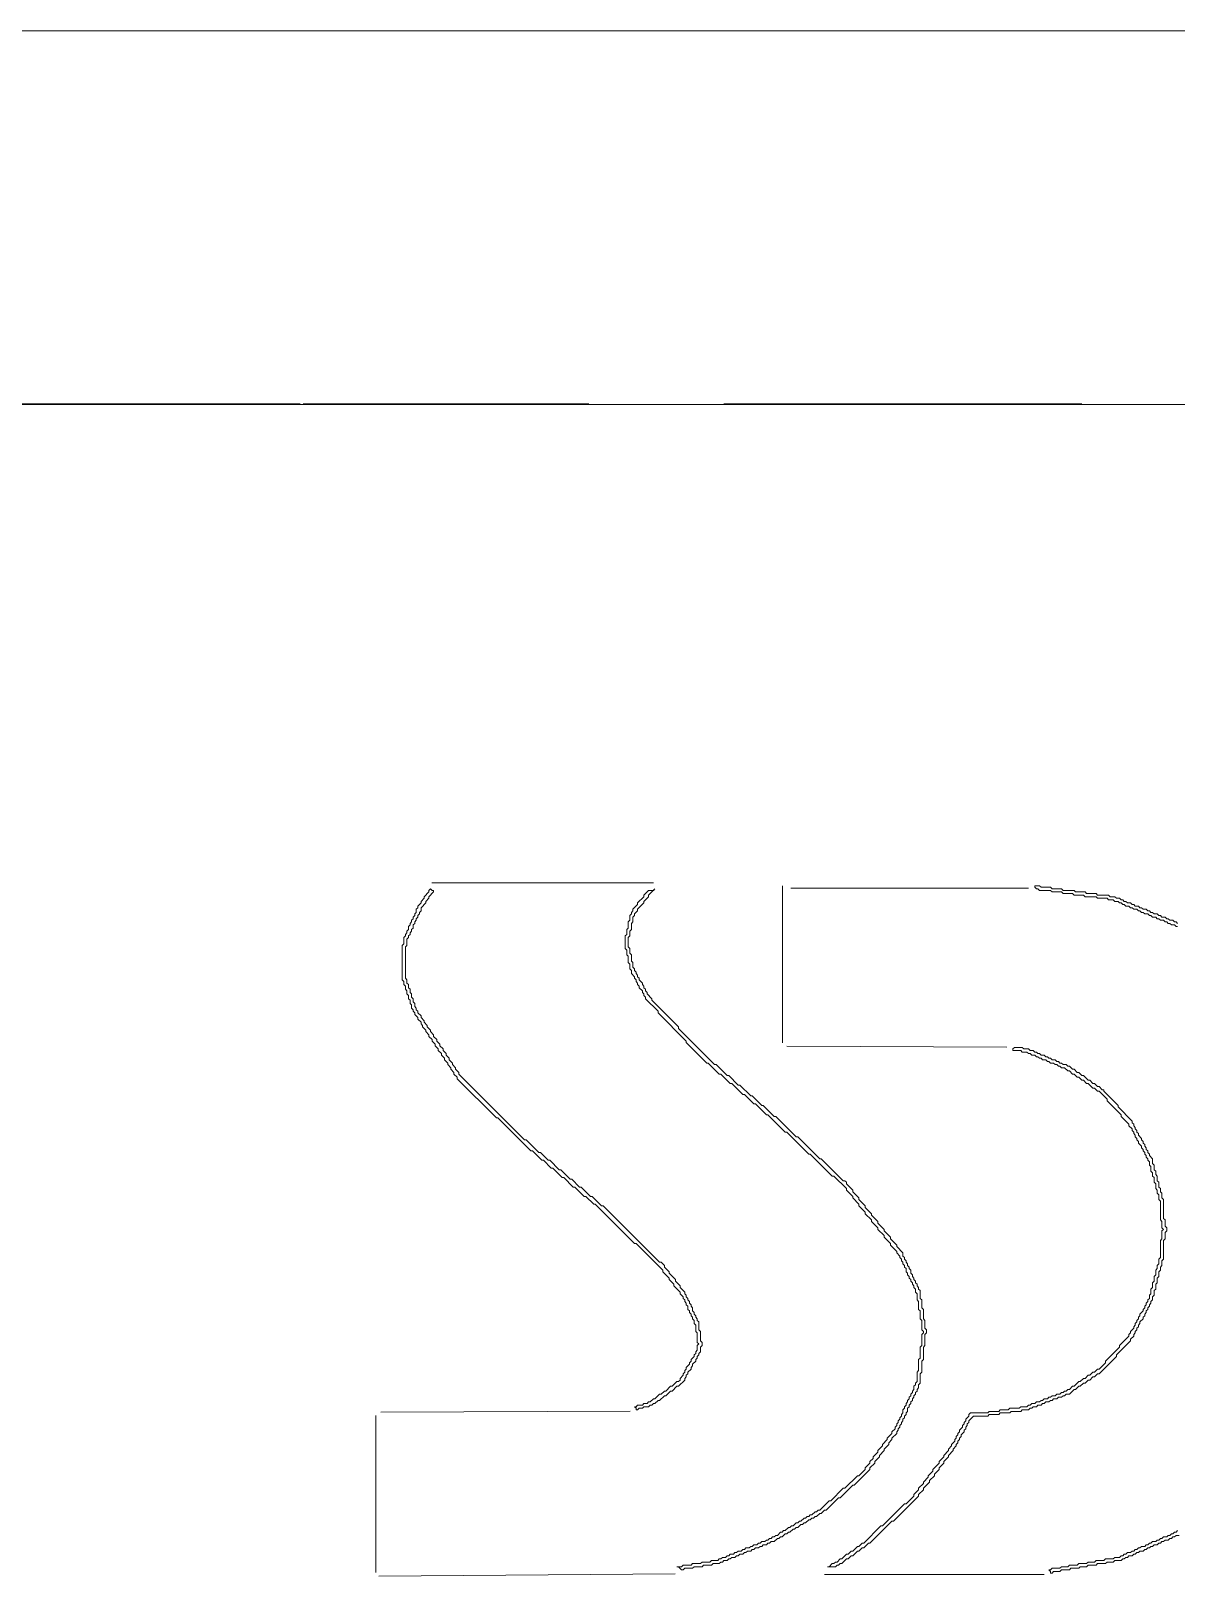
# Model space of a CAD drawing. Extents: x 233 to 5195, y 274 to 7291.
# Drawn here: x 951 to 1681, y 6306 to 7291 of the extents above; entities that cross this region are included whole.
import ezdxf

# ---------------------------------------------------------------- set-up
doc = ezdxf.new("R2010")
doc.units = 0
for name, color, linetype, lineweight in [('TRACE_CURVE', 6, 'Continuous', 0), ('TRACE_STRAIGHT', 5, 'Continuous', 0), ('TRACE_TEXT_SYMBOL', 6, 'Continuous', 0)]:
    doc.layers.add(name, color=color, linetype=linetype, lineweight=lineweight)

msp = doc.modelspace()

# ---------------------------------------------------------------- linework, layer by layer
at = {"layer": 'TRACE_CURVE', "color": 6}
for points in [[(1591, 6746), (1591, 6745), (1592, 6744), (1593, 6744), (1594, 6743), (1601, 6743), (1602, 6742), (1608, 6742), (1609, 6741), (1615, 6741), (1616, 6740), (1622, 6740), (1623, 6739), (1630, 6739), (1631, 6738), (1637, 6738), (1638, 6737), (1641, 6737), (1642, 6736), (1644, 6736), (1645, 6735), (1646, 6735), (1647, 6734), (1648, 6734), (1649, 6733), (1651, 6733), (1652, 6732), (1653, 6732), (1654, 6731), (1656, 6731), (1657, 6730), (1658, 6730), (1659, 6729), (1660, 6729), (1661, 6728), (1663, 6728), (1664, 6727), (1665, 6727), (1666, 6726), (1668, 6726), (1669, 6725), (1670, 6725), (1671, 6724), (1673, 6724), (1674, 6723), (1675, 6723), (1676, 6722), (1677, 6722), (1678, 6721), (1680, 6721), (1681, 6720), (1682, 6720)], [(1643, 6738), (1642, 6739), (1639, 6739), (1638, 6740), (1631, 6740), (1630, 6741), (1624, 6741), (1623, 6742), (1617, 6742), (1616, 6743), (1609, 6743), (1608, 6744), (1602, 6744), (1601, 6745), (1595, 6745), (1594, 6746), (1591, 6746)], [(1349, 6744), (1348, 6743), (1345, 6743), (1342, 6740), (1342, 6739), (1338, 6735), (1338, 6734), (1335, 6731), (1335, 6730), (1334, 6729), (1334, 6728), (1333, 6727), (1333, 6724), (1332, 6723), (1332, 6719), (1331, 6718), (1331, 6715), (1330, 6714), (1330, 6706), (1331, 6705), (1331, 6702), (1332, 6701), (1332, 6697), (1333, 6696), (1333, 6693), (1334, 6692), (1334, 6690), (1336, 6688), (1336, 6687), (1337, 6686), (1337, 6685), (1338, 6684), (1338, 6683), (1339, 6682), (1339, 6681), (1341, 6679), (1341, 6678), (1342, 6677), (1342, 6676), (1343, 6675), (1343, 6674), (1351, 6666), (1351, 6665), (1369, 6647), (1369, 6646), (1382, 6633), (1383, 6633), (1390, 6626), (1391, 6626), (1397, 6620), (1398, 6620), (1405, 6613), (1406, 6613), (1412, 6607), (1413, 6607), (1420, 6600), (1421, 6600), (1432, 6589), (1433, 6589), (1447, 6575), (1448, 6575), (1462, 6561), (1463, 6561), (1471, 6553)], [(1335, 6697), (1334, 6698), (1334, 6702), (1333, 6703), (1333, 6706), (1332, 6707), (1332, 6713), (1333, 6714), (1333, 6717), (1334, 6718), (1334, 6722), (1335, 6723), (1335, 6726), (1336, 6727), (1336, 6728), (1338, 6730), (1338, 6731), (1342, 6735), (1342, 6736), (1345, 6739), (1345, 6740), (1349, 6744)], [(1682, 6722), (1681, 6723), (1680, 6723), (1679, 6724), (1677, 6724), (1676, 6725), (1675, 6725), (1674, 6726), (1672, 6726), (1671, 6727), (1670, 6727), (1669, 6728), (1667, 6728), (1666, 6729), (1665, 6729), (1664, 6730), (1663, 6730), (1662, 6731), (1660, 6731), (1659, 6732), (1658, 6732), (1657, 6733), (1655, 6733), (1654, 6734), (1653, 6734), (1652, 6735), (1650, 6735), (1649, 6736), (1648, 6736), (1647, 6737), (1646, 6737), (1645, 6738), (1643, 6738)], [(1509, 6506), (1509, 6507), (1508, 6508), (1508, 6509), (1507, 6510), (1507, 6512), (1503, 6516), (1503, 6517), (1499, 6521), (1499, 6522), (1495, 6526), (1495, 6527), (1491, 6531), (1491, 6532), (1487, 6536), (1487, 6537), (1483, 6541), (1483, 6542), (1479, 6546), (1479, 6547), (1475, 6551), (1475, 6552), (1471, 6556), (1471, 6557), (1470, 6558), (1469, 6558), (1455, 6572), (1454, 6572), (1440, 6586), (1439, 6586), (1426, 6599), (1425, 6599), (1418, 6606), (1417, 6606), (1411, 6612), (1410, 6612), (1403, 6619), (1402, 6619), (1396, 6625), (1395, 6625), (1388, 6632), (1387, 6632), (1364, 6655), (1364, 6656), (1347, 6673), (1347, 6674), (1344, 6677), (1344, 6678), (1343, 6679), (1343, 6680), (1342, 6681), (1342, 6682), (1341, 6683), (1341, 6684), (1339, 6686), (1339, 6687), (1338, 6688), (1338, 6689), (1337, 6690), (1337, 6691), (1336, 6692), (1336, 6693), (1335, 6694), (1335, 6697)], [(1471, 6553), (1471, 6552), (1475, 6548), (1475, 6547), (1479, 6543), (1479, 6542), (1483, 6538), (1483, 6537), (1487, 6533), (1487, 6532), (1491, 6528), (1491, 6527), (1495, 6523), (1495, 6522), (1499, 6518), (1499, 6517), (1503, 6513), (1503, 6512), (1505, 6510), (1505, 6509), (1506, 6508), (1506, 6507), (1507, 6506), (1507, 6505), (1508, 6504), (1508, 6503), (1509, 6502), (1509, 6500), (1510, 6499), (1510, 6498), (1511, 6497), (1511, 6496), (1512, 6495), (1512, 6494), (1513, 6493), (1513, 6492), (1514, 6491), (1514, 6490), (1515, 6489), (1515, 6487), (1516, 6486), (1516, 6482), (1517, 6481), (1517, 6476), (1518, 6475), (1518, 6470), (1519, 6469), (1519, 6463), (1520, 6462), (1520, 6461), (1519, 6460), (1519, 6453), (1518, 6452), (1518, 6445), (1517, 6444), (1517, 6437), (1516, 6436), (1516, 6430), (1515, 6429), (1515, 6428), (1514, 6427), (1514, 6425), (1513, 6424), (1513, 6423)], [(1503, 6398), (1504, 6399), (1504, 6400), (1505, 6401), (1505, 6402), (1506, 6403), (1506, 6404), (1507, 6405), (1507, 6406), (1508, 6407), (1508, 6408), (1509, 6409), (1509, 6410), (1510, 6411), (1510, 6413), (1511, 6414), (1511, 6415), (1512, 6416), (1512, 6417), (1513, 6418), (1513, 6419), (1514, 6420), (1514, 6421), (1515, 6422), (1515, 6423), (1516, 6424), (1516, 6425), (1517, 6426), (1517, 6428), (1518, 6429), (1518, 6435), (1519, 6436), (1519, 6443), (1520, 6444), (1520, 6452), (1521, 6453), (1521, 6460), (1522, 6461), (1522, 6463), (1521, 6464), (1521, 6469), (1520, 6470), (1520, 6476), (1519, 6477), (1519, 6482), (1518, 6483), (1518, 6488), (1517, 6489), (1517, 6490), (1516, 6491), (1516, 6492), (1515, 6493), (1515, 6494), (1514, 6495), (1514, 6496), (1513, 6497), (1513, 6498), (1512, 6499), (1512, 6501), (1511, 6502), (1511, 6503), (1510, 6504), (1510, 6505), (1509, 6506)], [(1513, 6423), (1512, 6422), (1512, 6421), (1511, 6420), (1511, 6419), (1510, 6418), (1510, 6417), (1509, 6416), (1509, 6415), (1508, 6414), (1508, 6413), (1507, 6412), (1507, 6410), (1506, 6409), (1506, 6408), (1505, 6407), (1505, 6406), (1504, 6405), (1504, 6404), (1503, 6403), (1503, 6402), (1502, 6401), (1502, 6400), (1500, 6398), (1500, 6397), (1497, 6394), (1497, 6393), (1494, 6390), (1494, 6389), (1491, 6386), (1491, 6385), (1488, 6382), (1488, 6381), (1486, 6379), (1486, 6378), (1483, 6375), (1483, 6374), (1479, 6370), (1478, 6370), (1470, 6362), (1469, 6362), (1461, 6354), (1460, 6354), (1454, 6348), (1453, 6348), (1452, 6347), (1451, 6347), (1449, 6345), (1448, 6345), (1447, 6344), (1446, 6344), (1445, 6343), (1444, 6343), (1442, 6341), (1441, 6341), (1440, 6340), (1439, 6340), (1437, 6338), (1436, 6338), (1435, 6337), (1434, 6337), (1432, 6335), (1431, 6335), (1430, 6334)], [(1401, 6319), (1402, 6319), (1403, 6320), (1405, 6320), (1406, 6321), (1407, 6321), (1408, 6322), (1410, 6322), (1411, 6323), (1412, 6323), (1413, 6324), (1415, 6324), (1416, 6325), (1417, 6325), (1418, 6326), (1420, 6326), (1421, 6327), (1422, 6327), (1423, 6328), (1425, 6328), (1427, 6330), (1428, 6330), (1429, 6331), (1430, 6331), (1432, 6333), (1433, 6333), (1434, 6334), (1435, 6334), (1437, 6336), (1438, 6336), (1439, 6337), (1440, 6337), (1442, 6339), (1443, 6339), (1444, 6340), (1445, 6340), (1447, 6342), (1448, 6342), (1449, 6343), (1450, 6343), (1451, 6344), (1452, 6344), (1454, 6346), (1455, 6346), (1457, 6348), (1458, 6348), (1466, 6356), (1467, 6356), (1475, 6364), (1476, 6364), (1486, 6374), (1486, 6375), (1489, 6378), (1489, 6379), (1492, 6382), (1492, 6383), (1495, 6386), (1495, 6387), (1498, 6390), (1498, 6391), (1500, 6393), (1500, 6394), (1503, 6397), (1503, 6398)], [(1430, 6334), (1429, 6334), (1427, 6332), (1426, 6332), (1425, 6331), (1424, 6331), (1423, 6330), (1422, 6330), (1421, 6329), (1420, 6329), (1419, 6328), (1417, 6328), (1416, 6327), (1415, 6327), (1414, 6326), (1412, 6326), (1411, 6325), (1410, 6325), (1409, 6324), (1407, 6324), (1406, 6323), (1405, 6323), (1404, 6322), (1402, 6322), (1401, 6321), (1400, 6321), (1399, 6320), (1397, 6320), (1396, 6319), (1395, 6319), (1394, 6318), (1392, 6318), (1391, 6317), (1390, 6317), (1389, 6316), (1385, 6316), (1384, 6315), (1379, 6315), (1378, 6314), (1373, 6314), (1372, 6313), (1367, 6313), (1366, 6312), (1363, 6312), (1364, 6312), (1366, 6310), (1367, 6310), (1368, 6311), (1373, 6311), (1374, 6312), (1379, 6312), (1380, 6313), (1385, 6313), (1386, 6314), (1390, 6314), (1391, 6315), (1392, 6315), (1393, 6316), (1395, 6316), (1396, 6317), (1397, 6317), (1398, 6318), (1400, 6318), (1401, 6319)], [(1619, 6314), (1618, 6313), (1613, 6313), (1612, 6312), (1608, 6312), (1607, 6311), (1602, 6311), (1601, 6310), (1600, 6310), (1601, 6309), (1601, 6308), (1602, 6308), (1603, 6309), (1607, 6309), (1608, 6310), (1613, 6310), (1614, 6311), (1619, 6311), (1620, 6312), (1624, 6312), (1625, 6313), (1630, 6313), (1631, 6314), (1636, 6314), (1637, 6315), (1641, 6315), (1642, 6316), (1646, 6316), (1647, 6317), (1648, 6317), (1649, 6318), (1650, 6318), (1651, 6319), (1653, 6319), (1654, 6320), (1655, 6320), (1656, 6321), (1657, 6321), (1658, 6322), (1660, 6322), (1661, 6323), (1662, 6323), (1663, 6324), (1664, 6324), (1665, 6325), (1666, 6325), (1667, 6326), (1669, 6326), (1670, 6327), (1671, 6327), (1672, 6328), (1673, 6328), (1674, 6329), (1676, 6329), (1677, 6330), (1678, 6330), (1679, 6331), (1680, 6331), (1681, 6332), (1683, 6332)], [(1682, 6335), (1681, 6334), (1680, 6334), (1679, 6333), (1678, 6333), (1677, 6332), (1676, 6332), (1675, 6331), (1673, 6331), (1672, 6330), (1671, 6330), (1670, 6329), (1669, 6329), (1668, 6328), (1666, 6328), (1665, 6327), (1664, 6327), (1663, 6326), (1662, 6326), (1661, 6325), (1659, 6325), (1658, 6324), (1657, 6324), (1656, 6323), (1655, 6323), (1654, 6322), (1653, 6322), (1652, 6321), (1650, 6321), (1649, 6320), (1648, 6320), (1647, 6319), (1646, 6319), (1645, 6318), (1642, 6318), (1641, 6317), (1636, 6317), (1635, 6316), (1630, 6316), (1629, 6315), (1625, 6315), (1624, 6314), (1619, 6314)]]:
    msp.add_lwpolyline(points, dxfattribs=at)
at = {"layer": 'TRACE_STRAIGHT', "color": 5}
for p, q in [((234.38, 7290.74), (5194.38, 7290.74)), ((825.62, 7052.62), (4956.88, 7052.62)), ((899, 7053), (1123, 7053)), ((1125, 7053), (1307, 7053)), ((1393, 7053), (1621, 7053)), ((1206.87, 6747.8), (1348.13, 6747.78)), ((1430.19, 6745.88), (1430.19, 6645.88)), ((1435.62, 6744.49), (1586.88, 6744.5)), ((1433.12, 6643.68), (1573.13, 6643.15)), ((1174.37, 6410.54), (1333.14, 6411.14)), ((1171.21, 6408.38), (1171.21, 6308.38)), ((1173.11, 6306.05), (1361.87, 6307.52)), ((1457, 6307), (1597, 6307))]:
    msp.add_line(p, q, dxfattribs=at)
at = {"layer": 'TRACE_TEXT_SYMBOL', "color": 6}
for points in [[(1206, 6744), (1205, 6743), (1205, 6742), (1202, 6739), (1202, 6738), (1200, 6736), (1200, 6735), (1198, 6733), (1198, 6732), (1197, 6731), (1197, 6729), (1196, 6728), (1196, 6727), (1195, 6726), (1195, 6725), (1194, 6724), (1194, 6723), (1193, 6722), (1193, 6721), (1192, 6720), (1192, 6718), (1191, 6717), (1191, 6716), (1190, 6715), (1190, 6714), (1189, 6713), (1189, 6709), (1188, 6708), (1188, 6686), (1189, 6685), (1189, 6683), (1190, 6682), (1190, 6680), (1191, 6679), (1191, 6677), (1192, 6676), (1192, 6674), (1193, 6673), (1193, 6671), (1194, 6670), (1194, 6668), (1195, 6667), (1195, 6666), (1196, 6665), (1196, 6664), (1198, 6662), (1198, 6661), (1200, 6659), (1200, 6658), (1201, 6657), (1201, 6656), (1203, 6654), (1203, 6653), (1205, 6651), (1205, 6650), (1207, 6648), (1207, 6647), (1209, 6645), (1209, 6644), (1211, 6642), (1211, 6641), (1213, 6639), (1213, 6638), (1215, 6636)], [(1216, 6639), (1214, 6641), (1214, 6642), (1212, 6644), (1212, 6645), (1210, 6647), (1210, 6648), (1208, 6650), (1208, 6651), (1206, 6653), (1206, 6654), (1204, 6656), (1204, 6657), (1202, 6659), (1202, 6660), (1200, 6662), (1200, 6663), (1198, 6665), (1198, 6666), (1197, 6667), (1197, 6668), (1196, 6669), (1196, 6671), (1195, 6672), (1195, 6674), (1194, 6675), (1194, 6677), (1193, 6678), (1193, 6680), (1192, 6681), (1192, 6683), (1191, 6684), (1191, 6686), (1190, 6687), (1190, 6707), (1191, 6708), (1191, 6712), (1192, 6713), (1192, 6714), (1193, 6715), (1193, 6716), (1194, 6717), (1194, 6718), (1195, 6719), (1195, 6721), (1196, 6722), (1196, 6723), (1197, 6724), (1197, 6725), (1198, 6726), (1198, 6727), (1199, 6728), (1199, 6729), (1200, 6730), (1200, 6732), (1203, 6735), (1203, 6736), (1205, 6738), (1205, 6739), (1208, 6742), (1208, 6743), (1207, 6743), (1206, 6744)], [(1377, 6447), (1377, 6448), (1378, 6449), (1378, 6452), (1379, 6453), (1379, 6455), (1378, 6456), (1378, 6462), (1377, 6463), (1377, 6468), (1376, 6469), (1376, 6470), (1375, 6471), (1375, 6472), (1374, 6473), (1374, 6474), (1373, 6475), (1373, 6477), (1372, 6478), (1372, 6479), (1371, 6480), (1371, 6481), (1370, 6482), (1370, 6483), (1369, 6484), (1369, 6485), (1368, 6486), (1368, 6487), (1365, 6490), (1365, 6491), (1362, 6494), (1362, 6495), (1358, 6499), (1358, 6500), (1355, 6503), (1355, 6504), (1353, 6506), (1352, 6506), (1316, 6542), (1315, 6542), (1309, 6548), (1308, 6548), (1302, 6554), (1301, 6554), (1296, 6559), (1295, 6559), (1289, 6565), (1288, 6565), (1282, 6571), (1281, 6571), (1276, 6576), (1275, 6576), (1267, 6584), (1266, 6584), (1224, 6626), (1224, 6627), (1222, 6629), (1222, 6630), (1220, 6632), (1220, 6633), (1218, 6635), (1218, 6636), (1216, 6638), (1216, 6639)], [(1578, 6643), (1577, 6642), (1577, 6641), (1582, 6641), (1583, 6640), (1586, 6640), (1587, 6639), (1588, 6639), (1589, 6638), (1591, 6638), (1592, 6637), (1593, 6637), (1594, 6636), (1595, 6636), (1596, 6635), (1598, 6635), (1599, 6634), (1600, 6634), (1601, 6633), (1603, 6633), (1604, 6632), (1605, 6632), (1606, 6631), (1607, 6631), (1608, 6630), (1610, 6630), (1612, 6628), (1613, 6628), (1615, 6626), (1616, 6626), (1618, 6624), (1619, 6624), (1621, 6622), (1622, 6622), (1624, 6620), (1625, 6620), (1628, 6617), (1629, 6617), (1631, 6615), (1632, 6615), (1637, 6610), (1637, 6609), (1646, 6600), (1646, 6599), (1651, 6594), (1651, 6593), (1653, 6591), (1653, 6590), (1654, 6589), (1654, 6588), (1655, 6587), (1655, 6586), (1656, 6585), (1656, 6584), (1657, 6583), (1657, 6582), (1659, 6580), (1659, 6579), (1660, 6578), (1660, 6577), (1661, 6576), (1661, 6575), (1662, 6574), (1662, 6573)], [(1590, 6641), (1588, 6641), (1587, 6642), (1584, 6642), (1583, 6643), (1578, 6643)], [(1667, 6565), (1667, 6568), (1666, 6569), (1666, 6572), (1664, 6574), (1664, 6575), (1663, 6576), (1663, 6577), (1662, 6578), (1662, 6579), (1661, 6580), (1661, 6581), (1660, 6582), (1660, 6583), (1659, 6584), (1659, 6585), (1657, 6587), (1657, 6588), (1656, 6589), (1656, 6590), (1655, 6591), (1655, 6592), (1654, 6593), (1654, 6594), (1653, 6595), (1653, 6596), (1644, 6605), (1644, 6606), (1635, 6615), (1635, 6616), (1634, 6616), (1632, 6618), (1631, 6618), (1629, 6620), (1628, 6620), (1626, 6622), (1625, 6622), (1622, 6625), (1621, 6625), (1619, 6627), (1618, 6627), (1616, 6629), (1615, 6629), (1613, 6631), (1612, 6631), (1611, 6632), (1609, 6632), (1608, 6633), (1607, 6633), (1606, 6634), (1605, 6634), (1604, 6635), (1602, 6635), (1601, 6636), (1600, 6636), (1599, 6637), (1598, 6637), (1597, 6638), (1595, 6638), (1594, 6639), (1593, 6639), (1592, 6640), (1591, 6640), (1590, 6641)], [(1215, 6636), (1215, 6635), (1217, 6633), (1217, 6632), (1219, 6630), (1219, 6629), (1221, 6627), (1221, 6626), (1223, 6624), (1223, 6623), (1248, 6598), (1249, 6598), (1270, 6577), (1271, 6577), (1277, 6571), (1278, 6571), (1283, 6566), (1284, 6566), (1290, 6560), (1291, 6560), (1297, 6554), (1298, 6554), (1304, 6548), (1305, 6548), (1310, 6543), (1311, 6543), (1336, 6518), (1337, 6518), (1354, 6501), (1354, 6500), (1358, 6496), (1358, 6495), (1361, 6492), (1361, 6491), (1365, 6487), (1365, 6486), (1367, 6484), (1367, 6483), (1368, 6482), (1368, 6481), (1369, 6480), (1369, 6479), (1370, 6478), (1370, 6476), (1371, 6475), (1371, 6474), (1372, 6473), (1372, 6472), (1373, 6471), (1373, 6470), (1374, 6469), (1374, 6467), (1375, 6466), (1375, 6462), (1376, 6461), (1376, 6455), (1377, 6454), (1376, 6453), (1376, 6450), (1375, 6449), (1375, 6448), (1374, 6447), (1374, 6446), (1372, 6444)], [(1662, 6573), (1663, 6572), (1663, 6571), (1664, 6570), (1664, 6568), (1665, 6567), (1665, 6564), (1666, 6563), (1666, 6561), (1667, 6560), (1667, 6557), (1668, 6556), (1668, 6553), (1669, 6552), (1669, 6550), (1670, 6549), (1670, 6546), (1671, 6545), (1671, 6533), (1672, 6532), (1672, 6528), (1673, 6527), (1672, 6526), (1672, 6521), (1671, 6520), (1671, 6509), (1670, 6508), (1670, 6505), (1669, 6504), (1669, 6502), (1668, 6501), (1668, 6498), (1667, 6497), (1667, 6494), (1666, 6493), (1666, 6490), (1665, 6489), (1665, 6486), (1664, 6485), (1664, 6483), (1663, 6482), (1663, 6481), (1662, 6480), (1662, 6479), (1661, 6478), (1661, 6477), (1660, 6476), (1660, 6475), (1658, 6473), (1658, 6472), (1657, 6471), (1657, 6470), (1656, 6469), (1656, 6468), (1655, 6467), (1655, 6466), (1654, 6465), (1654, 6464), (1652, 6462), (1652, 6461), (1651, 6460), (1651, 6459), (1645, 6453), (1645, 6452)], [(1629, 6433), (1631, 6435), (1632, 6435), (1643, 6446), (1643, 6447), (1652, 6456), (1652, 6457), (1654, 6459), (1654, 6460), (1655, 6461), (1655, 6462), (1656, 6463), (1656, 6464), (1657, 6465), (1657, 6466), (1658, 6467), (1658, 6468), (1660, 6470), (1660, 6471), (1661, 6472), (1661, 6473), (1662, 6474), (1662, 6475), (1663, 6476), (1663, 6477), (1664, 6478), (1664, 6479), (1665, 6480), (1665, 6481), (1666, 6482), (1666, 6484), (1667, 6485), (1667, 6488), (1668, 6489), (1668, 6492), (1669, 6493), (1669, 6496), (1670, 6497), (1670, 6500), (1671, 6501), (1671, 6503), (1672, 6504), (1672, 6507), (1673, 6508), (1673, 6520), (1674, 6521), (1674, 6525), (1675, 6526), (1675, 6528), (1674, 6529), (1674, 6533), (1673, 6534), (1673, 6546), (1672, 6547), (1672, 6550), (1671, 6551), (1671, 6553), (1670, 6554), (1670, 6557), (1669, 6558), (1669, 6561), (1668, 6562), (1668, 6564), (1667, 6565)], [(1645, 6452), (1636, 6443), (1636, 6442), (1632, 6438), (1631, 6438), (1629, 6436), (1628, 6436), (1626, 6434), (1625, 6434), (1623, 6432), (1622, 6432), (1620, 6430), (1619, 6430), (1616, 6427), (1615, 6427), (1613, 6425), (1612, 6425), (1611, 6424), (1610, 6424), (1609, 6423), (1608, 6423), (1607, 6422), (1605, 6422), (1604, 6421), (1602, 6421), (1601, 6420), (1600, 6420), (1599, 6419), (1597, 6419), (1596, 6418), (1595, 6418), (1594, 6417), (1592, 6417), (1591, 6416), (1589, 6416), (1588, 6415), (1587, 6415), (1586, 6414), (1582, 6414), (1581, 6413), (1575, 6413), (1574, 6412), (1569, 6412), (1568, 6411), (1562, 6411), (1561, 6410), (1550, 6410), (1549, 6409), (1549, 6408), (1547, 6406), (1547, 6405), (1546, 6404), (1546, 6403), (1545, 6402), (1545, 6401), (1543, 6399), (1543, 6398), (1542, 6397), (1542, 6396), (1541, 6395), (1541, 6394), (1540, 6393), (1540, 6392), (1538, 6390)], [(1372, 6444), (1372, 6443), (1371, 6442), (1371, 6441), (1369, 6439), (1369, 6438), (1368, 6437), (1368, 6436), (1367, 6435), (1367, 6434), (1365, 6432), (1365, 6431), (1364, 6430), (1363, 6430), (1360, 6427), (1359, 6427), (1356, 6424), (1355, 6424), (1353, 6422), (1352, 6422), (1349, 6419), (1348, 6419), (1346, 6417), (1345, 6417), (1344, 6416), (1342, 6416), (1341, 6415), (1338, 6415), (1337, 6414), (1336, 6414), (1337, 6413), (1337, 6412), (1338, 6412), (1339, 6413), (1341, 6413), (1342, 6414), (1345, 6414), (1346, 6415), (1347, 6415), (1348, 6416), (1349, 6416), (1351, 6418), (1352, 6418), (1355, 6421), (1356, 6421), (1359, 6424), (1360, 6424), (1363, 6427), (1364, 6427), (1368, 6431), (1368, 6432), (1369, 6433), (1369, 6434), (1370, 6435), (1370, 6436), (1372, 6438), (1372, 6439), (1373, 6440), (1373, 6441), (1375, 6443), (1375, 6444), (1376, 6445), (1376, 6446), (1377, 6447)], [(1530, 6374), (1530, 6375), (1533, 6378), (1533, 6379), (1536, 6382), (1536, 6383), (1539, 6386), (1539, 6387), (1541, 6389), (1541, 6390), (1542, 6391), (1542, 6392), (1543, 6393), (1543, 6394), (1544, 6395), (1544, 6396), (1546, 6398), (1546, 6399), (1547, 6400), (1547, 6401), (1548, 6402), (1548, 6403), (1549, 6404), (1549, 6405), (1552, 6408), (1561, 6408), (1562, 6409), (1568, 6409), (1569, 6410), (1575, 6410), (1576, 6411), (1582, 6411), (1583, 6412), (1587, 6412), (1588, 6413), (1589, 6413), (1590, 6414), (1592, 6414), (1593, 6415), (1595, 6415), (1596, 6416), (1597, 6416), (1598, 6417), (1600, 6417), (1601, 6418), (1602, 6418), (1603, 6419), (1605, 6419), (1606, 6420), (1608, 6420), (1609, 6421), (1610, 6421), (1611, 6422), (1613, 6422), (1616, 6425), (1617, 6425), (1619, 6427), (1620, 6427), (1622, 6429), (1623, 6429), (1625, 6431), (1626, 6431), (1628, 6433), (1629, 6433)], [(1538, 6390), (1538, 6389), (1536, 6387), (1536, 6386), (1533, 6383), (1533, 6382), (1530, 6379), (1530, 6378), (1526, 6374), (1526, 6373), (1523, 6370), (1523, 6369), (1520, 6366), (1520, 6365), (1517, 6362), (1517, 6361), (1514, 6358), (1514, 6357), (1509, 6352), (1508, 6352), (1494, 6338), (1493, 6338), (1482, 6327), (1481, 6327), (1479, 6325), (1478, 6325), (1475, 6322), (1474, 6322), (1472, 6320), (1471, 6320), (1468, 6317), (1467, 6317), (1465, 6315), (1464, 6315), (1463, 6314), (1462, 6314), (1460, 6312), (1459, 6312), (1464, 6312), (1465, 6313), (1466, 6313), (1467, 6314), (1468, 6314), (1471, 6317), (1472, 6317), (1474, 6319), (1475, 6319), (1478, 6322), (1479, 6322), (1481, 6324), (1482, 6324), (1485, 6327), (1486, 6327), (1500, 6341), (1501, 6341), (1517, 6357), (1517, 6358), (1520, 6361), (1520, 6362), (1524, 6366), (1524, 6367), (1527, 6370), (1527, 6371), (1530, 6374)]]:
    msp.add_lwpolyline(points, dxfattribs=at)

doc.saveas('drawing.dxf')
